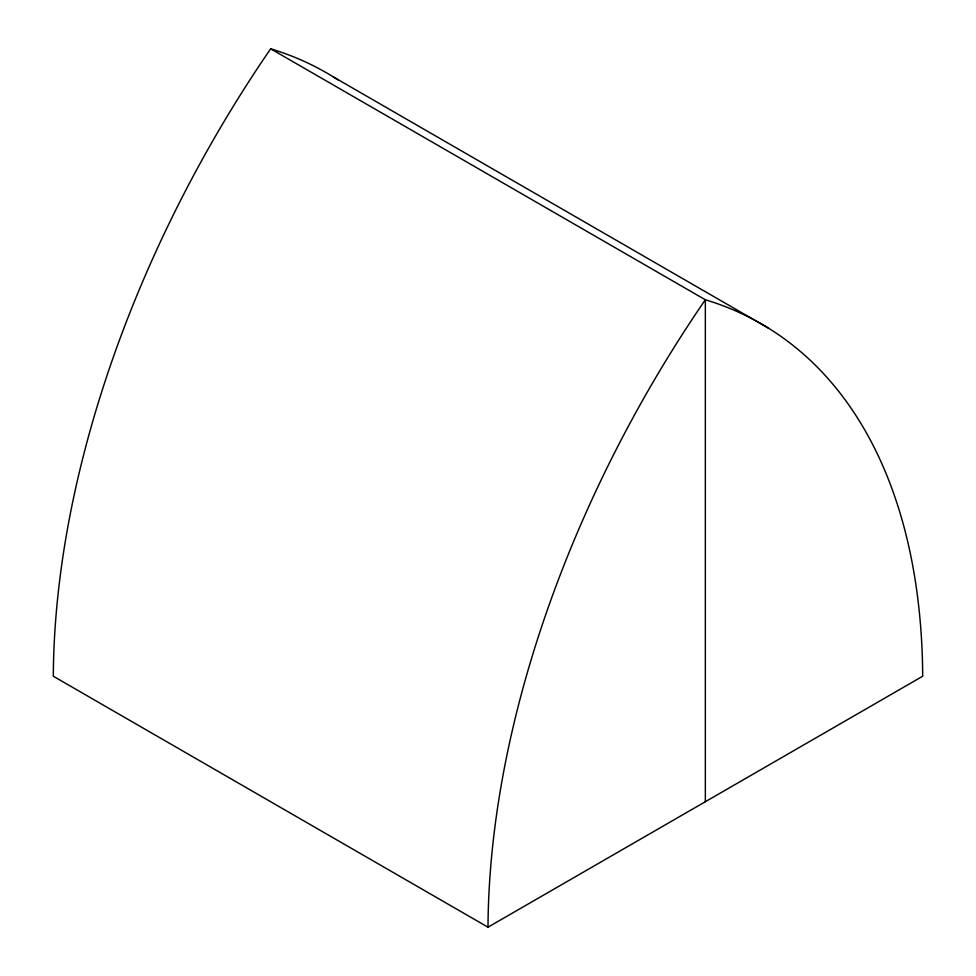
<?xml version="1.0" encoding="UTF-8"?>
<svg xmlns="http://www.w3.org/2000/svg" width="976" height="976" viewBox="0 0 976 976"><rect width="100%" height="100%" fill="white"/><g stroke="black" fill="none" stroke-linecap="round" stroke-linejoin="round"><path stroke-width="1.46" d="M488 927.2L922.698 676.234A778.848 449.668 -60 0 0 705.343 299.766L270.657 48.8A778.848 449.668 -60 0 0 53.302 676.234L488 927.2A778.848 449.668 -60 0 1 705.343 299.766L705.343 801.711M333.304 76.897L768.002 327.863M270.657 48.8A778.848 449.668 -60 0 1 338.343 80.081"/></g></svg>
